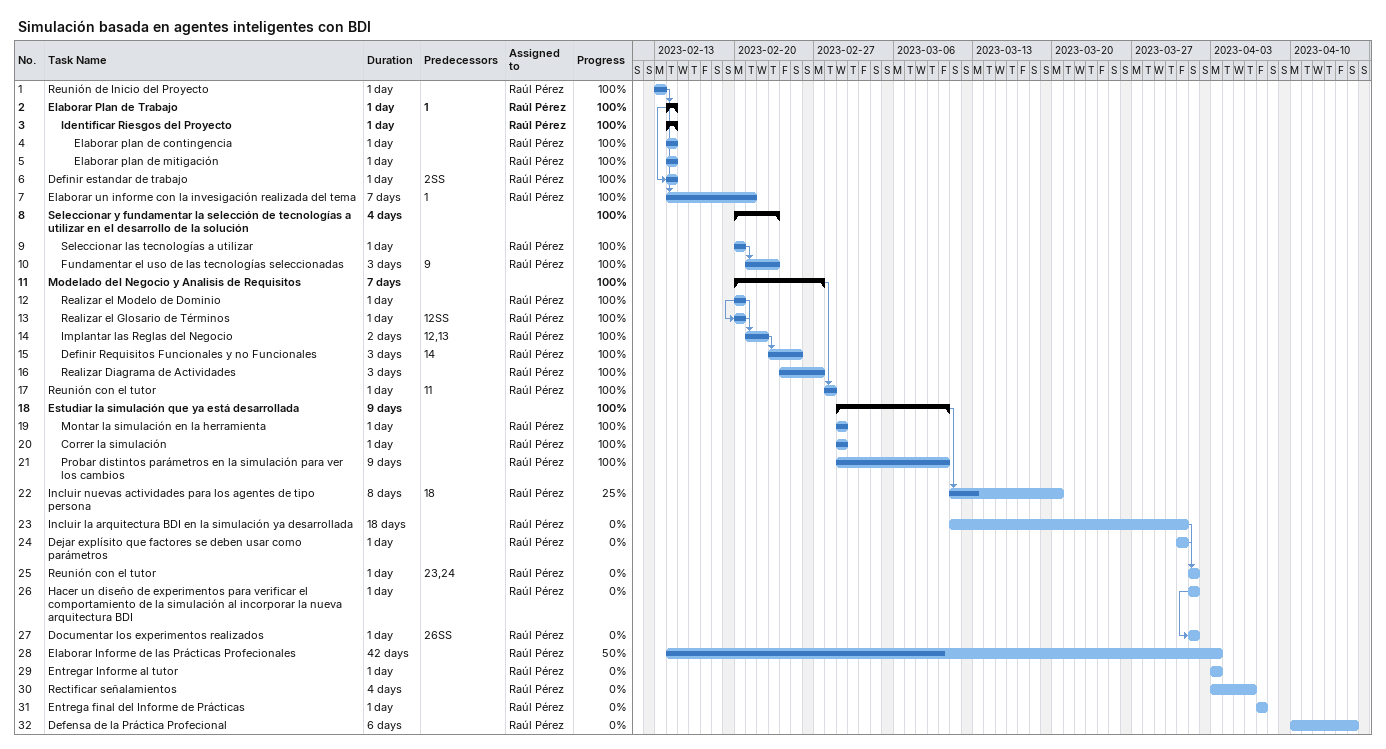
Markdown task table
Simulación basada en agentes inteligentes con BDI

| ID | Level | Task | Duration | Start | Finish | Predecessors | Resources | % complete |
|---|---|---|---|---|---|---|---|---|
| 1 | 1 | Reunión de Inicio del Proyecto | 1d | 2023-02-13 | 2023-02-13 |  | Raúl Pérez | 100 |
| 2 | 1 | **Elaborar Plan de Trabajo** | 1d | 2023-02-14 | 2023-02-14 | 1 | Raúl Pérez | 100 |
| 3 | 2 | **Identificar Riesgos del Proyecto** | 1d | 2023-02-14 | 2023-02-14 |  | Raúl Pérez | 100 |
| 4 | 3 | Elaborar plan de contingencia | 1d | 2023-02-14 | 2023-02-14 |  | Raúl Pérez | 100 |
| 5 | 3 | Elaborar plan de mitigación | 1d | 2023-02-14 | 2023-02-14 |  | Raúl Pérez | 100 |
| 6 | 1 | Definir estandar de trabajo | 1d | 2023-02-14 | 2023-02-14 | 2SS | Raúl Pérez | 100 |
| 7 | 1 | Elaborar un informe con la invesigación realizada del tema | 7d | 2023-02-14 | 2023-02-21 | 1 | Raúl Pérez | 100 |
| 8 | 1 | **Seleccionar y fundamentar la selección de tecnologías a utilizar en el desarrollo de la solución** | 4d | 2023-02-20 | 2023-02-23 |  |  | 100 |
| 9 | 2 | Seleccionar las tecnologías a utilizar | 1d | 2023-02-20 | 2023-02-20 |  | Raúl Pérez | 100 |
| 10 | 2 | Fundamentar el uso de las tecnologías seleccionadas | 3d | 2023-02-21 | 2023-02-23 | 9 | Raúl Pérez | 100 |
| 11 | 1 | **Modelado del Negocio y Analisis de Requisitos** | 7d | 2023-02-20 | 2023-02-27 |  |  | 100 |
| 12 | 2 | Realizar el Modelo de Dominio | 1d | 2023-02-20 | 2023-02-20 |  | Raúl Pérez | 100 |
| 13 | 2 | Realizar el Glosario de Términos | 1d | 2023-02-20 | 2023-02-20 | 12SS | Raúl Pérez | 100 |
| 14 | 2 | Implantar las Reglas del Negocio | 2d | 2023-02-21 | 2023-02-22 | 12, 13 | Raúl Pérez | 100 |
| 15 | 2 | Definir Requisitos Funcionales y no Funcionales | 3d | 2023-02-23 | 2023-02-25 | 14 | Raúl Pérez | 100 |
| 16 | 2 | Realizar Diagrama de Actividades | 3d | 2023-02-24 | 2023-02-27 |  | Raúl Pérez | 100 |
| 17 | 1 | Reunión con el tutor | 1d | 2023-02-28 | 2023-02-28 | 11 | Raúl Pérez | 100 |
| 18 | 1 | **Estudiar la simulación que ya está desarrollada** | 9d | 2023-03-01 | 2023-03-10 |  |  | 100 |
| 19 | 2 | Montar la simulación en la herramienta | 1d | 2023-03-01 | 2023-03-01 |  | Raúl Pérez | 100 |
| 20 | 2 | Correr la simulación | 1d | 2023-03-01 | 2023-03-01 |  | Raúl Pérez | 100 |
| 21 | 2 | Probar distintos parámetros en la simulación para ver los cambios | 9d | 2023-03-01 | 2023-03-10 |  | Raúl Pérez | 100 |
| 22 | 1 | Incluir nuevas actividades para los agentes de tipo persona | 8d | 2023-03-11 | 2023-03-20 | 18 | Raúl Pérez | 25 |
| 23 | 1 | Incluir la arquitectura BDI en la simulación ya desarrollada | 18d | 2023-03-11 | 2023-03-31 |  | Raúl Pérez | 0 |
| 24 | 1 | Dejar explísito que factores se deben usar como parámetros | 1d | 2023-03-31 | 2023-03-31 |  | Raúl Pérez | 0 |
| 25 | 1 | Reunión con el tutor | 1d | 2023-04-01 | 2023-04-01 | 23, 24 | Raúl Pérez | 0 |
| 26 | 1 | Hacer un diseño de experimentos para verificar el comportamiento de la simulación al incorporar la nueva arquitectura BDI | 1d | 2023-04-01 | 2023-04-01 |  | Raúl Pérez | 0 |
| 27 | 1 | Documentar los experimentos realizados | 1d | 2023-04-01 | 2023-04-01 | 26SS | Raúl Pérez | 0 |
| 28 | 1 | Elaborar Informe de las Prácticas Profecionales | 42d | 2023-02-14 | 2023-04-03 |  | Raúl Pérez | 50 |
| 29 | 1 | Entregar Informe al tutor | 1d | 2023-04-03 | 2023-04-03 |  | Raúl Pérez | 0 |
| 30 | 1 | Rectificar señalamientos | 4d | 2023-04-03 | 2023-04-06 |  | Raúl Pérez | 0 |
| 31 | 1 | Entrega final del Informe de Prácticas | 1d | 2023-04-07 | 2023-04-07 |  | Raúl Pérez | 0 |
| 32 | 1 | Defensa de la Práctica Profecional | 6d | 2023-04-10 | 2023-04-15 |  | Raúl Pérez | 0 |
